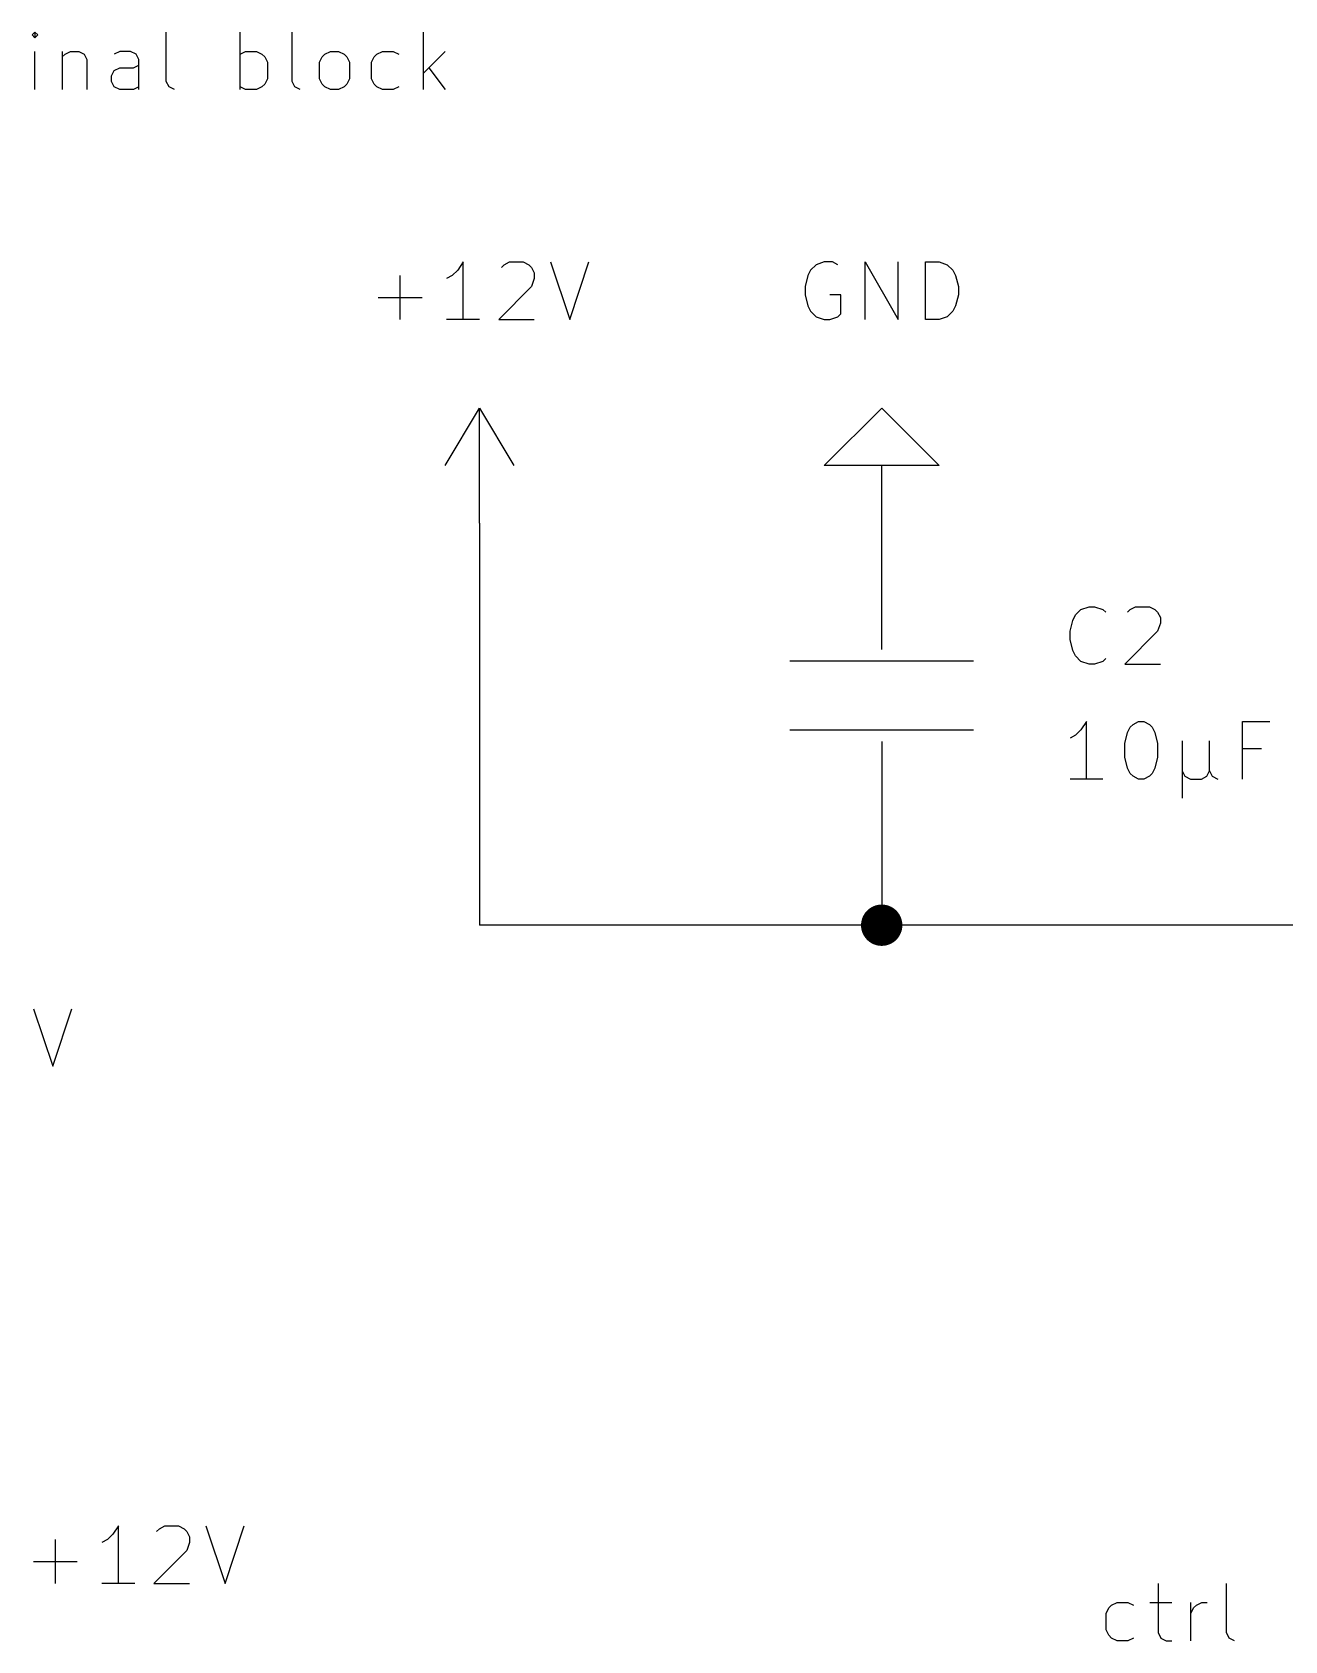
# Model space of a CAD drawing. Extents: x 1.98 to 6.72, y -5.17 to -0.82.
# Drawn here: x 3.261 to 4.351, y -2.323 to -0.923 of the extents above; entities that cross this region are included whole.
import ezdxf

# ---------------------------------------------------------------- set-up
doc = ezdxf.new("R2010")
doc.units = 0
doc.header["$MEASUREMENT"] = 0
for name, color, linetype in [('CYAN2', 4, 'CONTINUOUS'), ('GREEN3', 91, 'CONTINUOUS'), ('RED2', 1, 'CONTINUOUS')]:
    doc.layers.add(name, color=color, linetype=linetype)

msp = doc.modelspace()

# ---------------------------------------------------------------- linework, layer by layer
at = {"layer": 'CYAN2', "linetype": 'CONTINUOUS'}
for p, q in [((3.2631, -0.9228), (3.2607, -0.9252)), ((3.2631, -0.9228), (3.2607, -0.9252)), ((3.2655, -0.9252), (3.2631, -0.9228)), ((3.2631, -0.9228), (3.2631, -0.9276)), ((3.2655, -0.9252), (3.2631, -0.9228)), ((3.2631, -0.9228), (3.2631, -0.9276)), ((3.3774, -0.9657), (3.3774, -0.9228)), ((3.3774, -0.9657), (3.3774, -0.9228)), ((3.4417, -0.9728), (3.4417, -0.9228)), ((3.4417, -0.9728), (3.4417, -0.9228)), ((3.4869, -0.9657), (3.4869, -0.9228)), ((3.4869, -0.9657), (3.4869, -0.9228)), ((3.6012, -0.9728), (3.6012, -0.9228)), ((3.6012, -0.9728), (3.6012, -0.9228)), ((3.2607, -0.9252), (3.2631, -0.9276)), ((3.2607, -0.9252), (3.2631, -0.9276)), ((3.2631, -0.9276), (3.2655, -0.9252)), ((3.2631, -0.9276), (3.2655, -0.9252)), ((3.2631, -0.9728), (3.2631, -0.9395)), ((3.2631, -0.9728), (3.2631, -0.9395)), ((3.2869, -0.9395), (3.2869, -0.9728)), ((3.2869, -0.9395), (3.2869, -0.9728)), ((3.2869, -0.9442), (3.2893, -0.9418)), ((3.2869, -0.9442), (3.2893, -0.9418)), ((3.2893, -0.9418), (3.294, -0.9395)), ((3.2893, -0.9418), (3.294, -0.9395)), ((3.294, -0.9395), (3.3012, -0.9395)), ((3.294, -0.9395), (3.3012, -0.9395)), ((3.3012, -0.9395), (3.3059, -0.9418)), ((3.3012, -0.9395), (3.3059, -0.9418)), ((3.3059, -0.9418), (3.3083, -0.9466)), ((3.3059, -0.9418), (3.3083, -0.9466)), ((3.3083, -0.9466), (3.3083, -0.9728)), ((3.3083, -0.9466), (3.3083, -0.9728)), ((3.3369, -0.9395), (3.3321, -0.9418)), ((3.3369, -0.9395), (3.3321, -0.9418)), ((3.3464, -0.9395), (3.3369, -0.9395)), ((3.3464, -0.9395), (3.3369, -0.9395)), ((3.3512, -0.9418), (3.3464, -0.9395)), ((3.3512, -0.9418), (3.3464, -0.9395)), ((3.3488, -0.9538), (3.3536, -0.9514)), ((3.3488, -0.9538), (3.3536, -0.9514)), ((3.3536, -0.9466), (3.3512, -0.9418)), ((3.3536, -0.9466), (3.3512, -0.9418)), ((3.3536, -0.9728), (3.3536, -0.9466)), ((3.3536, -0.9728), (3.3536, -0.9466)), ((3.4417, -0.9418), (3.4464, -0.9395)), ((3.4417, -0.9418), (3.4464, -0.9395)), ((3.4464, -0.9395), (3.4559, -0.9395)), ((3.4464, -0.9395), (3.4559, -0.9395)), ((3.4559, -0.9395), (3.4607, -0.9418)), ((3.4559, -0.9395), (3.4607, -0.9418)), ((3.4607, -0.9418), (3.4631, -0.9442)), ((3.4607, -0.9418), (3.4631, -0.9442)), ((3.4631, -0.9442), (3.4655, -0.949)), ((3.4631, -0.9442), (3.4655, -0.949)), ((3.4655, -0.949), (3.4655, -0.9633)), ((3.4655, -0.949), (3.4655, -0.9633)), ((3.5107, -0.949), (3.5131, -0.9442)), ((3.5107, -0.949), (3.5131, -0.9442)), ((3.5107, -0.9633), (3.5107, -0.949)), ((3.5107, -0.9633), (3.5107, -0.949)), ((3.5131, -0.9442), (3.5155, -0.9418)), ((3.5131, -0.9442), (3.5155, -0.9418)), ((3.5155, -0.9418), (3.5202, -0.9395)), ((3.5155, -0.9418), (3.5202, -0.9395)), ((3.5202, -0.9395), (3.5274, -0.9395)), ((3.5202, -0.9395), (3.5274, -0.9395)), ((3.5274, -0.9395), (3.5321, -0.9418)), ((3.5274, -0.9395), (3.5321, -0.9418)), ((3.5321, -0.9418), (3.5345, -0.9442)), ((3.5321, -0.9418), (3.5345, -0.9442)), ((3.5345, -0.9442), (3.5369, -0.949)), ((3.5345, -0.9442), (3.5369, -0.949)), ((3.5369, -0.949), (3.5369, -0.9633)), ((3.5369, -0.949), (3.5369, -0.9633)), ((3.5559, -0.949), (3.5583, -0.9442)), ((3.5559, -0.949), (3.5583, -0.9442)), ((3.5559, -0.9633), (3.5559, -0.949)), ((3.5559, -0.9633), (3.5559, -0.949)), ((3.5583, -0.9442), (3.5607, -0.9418)), ((3.5583, -0.9442), (3.5607, -0.9418)), ((3.5607, -0.9418), (3.5655, -0.9395)), ((3.5607, -0.9418), (3.5655, -0.9395)), ((3.5655, -0.9395), (3.575, -0.9395)), ((3.5655, -0.9395), (3.575, -0.9395)), ((3.575, -0.9395), (3.5797, -0.9418)), ((3.575, -0.9395), (3.5797, -0.9418)), ((3.6202, -0.9395), (3.6012, -0.9585)), ((3.6202, -0.9395), (3.6012, -0.9585)), ((3.3298, -0.9609), (3.3321, -0.9561)), ((3.3298, -0.9609), (3.3321, -0.9561)), ((3.3298, -0.9657), (3.3298, -0.9609)), ((3.3298, -0.9657), (3.3298, -0.9609)), ((3.3321, -0.9704), (3.3298, -0.9657)), ((3.3321, -0.9704), (3.3298, -0.9657)), ((3.3321, -0.9561), (3.3369, -0.9538)), ((3.3321, -0.9561), (3.3369, -0.9538)), ((3.3369, -0.9538), (3.3488, -0.9538)), ((3.3369, -0.9538), (3.3488, -0.9538)), ((3.3798, -0.9704), (3.3774, -0.9657)), ((3.3798, -0.9704), (3.3774, -0.9657)), ((3.4655, -0.9633), (3.4631, -0.968)), ((3.4655, -0.9633), (3.4631, -0.968)), ((3.4893, -0.9704), (3.4869, -0.9657)), ((3.4893, -0.9704), (3.4869, -0.9657)), ((3.5131, -0.968), (3.5107, -0.9633)), ((3.5131, -0.968), (3.5107, -0.9633)), ((3.5369, -0.9633), (3.5345, -0.968)), ((3.5369, -0.9633), (3.5345, -0.968)), ((3.5583, -0.968), (3.5559, -0.9633)), ((3.5583, -0.968), (3.5559, -0.9633)), ((3.6059, -0.9538), (3.6202, -0.9728)), ((3.6059, -0.9538), (3.6202, -0.9728)), ((3.3369, -0.9728), (3.3321, -0.9704)), ((3.3369, -0.9728), (3.3321, -0.9704)), ((3.3488, -0.9728), (3.3369, -0.9728)), ((3.3488, -0.9728), (3.3369, -0.9728)), ((3.3536, -0.9704), (3.3488, -0.9728)), ((3.3536, -0.9704), (3.3488, -0.9728)), ((3.3845, -0.9728), (3.3798, -0.9704)), ((3.3845, -0.9728), (3.3798, -0.9704)), ((3.4464, -0.9728), (3.4417, -0.9704)), ((3.4464, -0.9728), (3.4417, -0.9704)), ((3.4559, -0.9728), (3.4464, -0.9728)), ((3.4559, -0.9728), (3.4464, -0.9728)), ((3.4607, -0.9704), (3.4559, -0.9728)), ((3.4607, -0.9704), (3.4559, -0.9728)), ((3.4631, -0.968), (3.4607, -0.9704)), ((3.4631, -0.968), (3.4607, -0.9704)), ((3.494, -0.9728), (3.4893, -0.9704)), ((3.494, -0.9728), (3.4893, -0.9704)), ((3.5155, -0.9704), (3.5131, -0.968)), ((3.5155, -0.9704), (3.5131, -0.968)), ((3.5202, -0.9728), (3.5155, -0.9704)), ((3.5202, -0.9728), (3.5155, -0.9704)), ((3.5274, -0.9728), (3.5202, -0.9728)), ((3.5274, -0.9728), (3.5202, -0.9728)), ((3.5321, -0.9704), (3.5274, -0.9728)), ((3.5321, -0.9704), (3.5274, -0.9728)), ((3.5345, -0.968), (3.5321, -0.9704)), ((3.5345, -0.968), (3.5321, -0.9704)), ((3.5607, -0.9704), (3.5583, -0.968)), ((3.5607, -0.9704), (3.5583, -0.968)), ((3.5655, -0.9728), (3.5607, -0.9704)), ((3.5655, -0.9728), (3.5607, -0.9704)), ((3.575, -0.9728), (3.5655, -0.9728)), ((3.575, -0.9728), (3.5655, -0.9728)), ((3.5797, -0.9704), (3.575, -0.9728)), ((3.5797, -0.9704), (3.575, -0.9728)), ((3.631, -1.1299), (3.6262, -1.1347)), ((3.631, -1.1299), (3.6262, -1.1347)), ((3.6357, -1.1228), (3.631, -1.1299)), ((3.6357, -1.1228), (3.631, -1.1299)), ((3.6357, -1.1728), (3.6357, -1.1228)), ((3.6357, -1.1728), (3.6357, -1.1228)), ((3.669, -1.1276), (3.6714, -1.1252)), ((3.669, -1.1276), (3.6714, -1.1252)), ((3.6714, -1.1252), (3.6762, -1.1228)), ((3.6714, -1.1252), (3.6762, -1.1228)), ((3.6762, -1.1228), (3.6881, -1.1228)), ((3.6762, -1.1228), (3.6881, -1.1228)), ((3.6881, -1.1228), (3.6929, -1.1252)), ((3.6881, -1.1228), (3.6929, -1.1252)), ((3.6929, -1.1252), (3.6952, -1.1276)), ((3.6929, -1.1252), (3.6952, -1.1276)), ((3.6952, -1.1276), (3.6976, -1.1323)), ((3.6952, -1.1276), (3.6976, -1.1323)), ((3.6976, -1.1323), (3.6976, -1.1371)), ((3.6976, -1.1323), (3.6976, -1.1371)), ((3.7119, -1.1228), (3.7286, -1.1728)), ((3.7119, -1.1228), (3.7286, -1.1728)), ((3.7286, -1.1728), (3.7452, -1.1228)), ((3.7286, -1.1728), (3.7452, -1.1228)), ((3.9381, -1.1299), (3.9357, -1.1347)), ((3.9381, -1.1299), (3.9357, -1.1347)), ((3.9429, -1.1252), (3.9381, -1.1299)), ((3.9429, -1.1252), (3.9381, -1.1299)), ((3.95, -1.1228), (3.9429, -1.1252)), ((3.95, -1.1228), (3.9429, -1.1252)), ((3.9571, -1.1228), (3.95, -1.1228)), ((3.9571, -1.1228), (3.95, -1.1228)), ((3.9619, -1.1252), (3.9571, -1.1228)), ((3.9619, -1.1252), (3.9571, -1.1228)), ((3.9857, -1.1728), (3.9857, -1.1228)), ((3.9857, -1.1228), (4.0143, -1.1728)), ((3.9857, -1.1728), (3.9857, -1.1228)), ((3.9857, -1.1228), (4.0143, -1.1728)), ((4.0143, -1.1728), (4.0143, -1.1228)), ((4.0143, -1.1728), (4.0143, -1.1228)), ((4.0381, -1.1728), (4.0381, -1.1228)), ((4.0381, -1.1228), (4.05, -1.1228)), ((4.0381, -1.1728), (4.0381, -1.1228)), ((4.0381, -1.1228), (4.05, -1.1228)), ((4.05, -1.1228), (4.0571, -1.1252)), ((4.05, -1.1228), (4.0571, -1.1252)), ((4.0571, -1.1252), (4.0619, -1.1299)), ((4.0571, -1.1252), (4.0619, -1.1299)), ((4.0619, -1.1299), (4.0643, -1.1347)), ((4.0619, -1.1299), (4.0643, -1.1347)), ((3.5809, -1.1728), (3.5809, -1.1347)), ((3.5809, -1.1728), (3.5809, -1.1347)), ((3.6262, -1.1347), (3.6214, -1.1371)), ((3.6262, -1.1347), (3.6214, -1.1371)), ((3.6952, -1.1442), (3.6667, -1.1728)), ((3.6952, -1.1442), (3.6667, -1.1728)), ((3.6976, -1.1371), (3.6952, -1.1442)), ((3.6976, -1.1371), (3.6952, -1.1442)), ((3.9357, -1.1347), (3.9333, -1.1442)), ((3.9357, -1.1347), (3.9333, -1.1442)), ((3.9333, -1.1442), (3.9333, -1.1514)), ((3.9333, -1.1442), (3.9333, -1.1514)), ((4.0643, -1.1347), (4.0667, -1.1442)), ((4.0643, -1.1347), (4.0667, -1.1442)), ((4.0667, -1.1442), (4.0667, -1.1514)), ((4.0667, -1.1442), (4.0667, -1.1514)), ((3.5619, -1.1538), (3.6, -1.1538)), ((3.5619, -1.1538), (3.6, -1.1538)), ((3.9333, -1.1514), (3.9357, -1.1609)), ((3.9333, -1.1514), (3.9357, -1.1609)), ((3.9357, -1.1609), (3.9381, -1.1657)), ((3.9357, -1.1609), (3.9381, -1.1657)), ((3.9643, -1.1514), (3.9548, -1.1514)), ((3.9643, -1.1514), (3.9548, -1.1514)), ((3.9643, -1.168), (3.9643, -1.1514)), ((3.9643, -1.168), (3.9643, -1.1514)), ((4.0643, -1.1609), (4.0619, -1.1657)), ((4.0643, -1.1609), (4.0619, -1.1657)), ((4.0667, -1.1514), (4.0643, -1.1609)), ((4.0667, -1.1514), (4.0643, -1.1609)), ((3.65, -1.1728), (3.6214, -1.1728)), ((3.65, -1.1728), (3.6214, -1.1728)), ((3.6667, -1.1728), (3.6976, -1.1728)), ((3.6667, -1.1728), (3.6976, -1.1728)), ((3.9381, -1.1657), (3.9429, -1.1704)), ((3.9381, -1.1657), (3.9429, -1.1704)), ((3.9429, -1.1704), (3.95, -1.1728)), ((3.9429, -1.1704), (3.95, -1.1728)), ((3.95, -1.1728), (3.9548, -1.1728)), ((3.95, -1.1728), (3.9548, -1.1728)), ((3.9548, -1.1728), (3.9619, -1.1704)), ((3.9548, -1.1728), (3.9619, -1.1704)), ((3.9619, -1.1704), (3.9643, -1.168)), ((3.9619, -1.1704), (3.9643, -1.168)), ((4.05, -1.1728), (4.0381, -1.1728)), ((4.05, -1.1728), (4.0381, -1.1728)), ((4.0571, -1.1704), (4.05, -1.1728)), ((4.0571, -1.1704), (4.05, -1.1728)), ((4.0619, -1.1657), (4.0571, -1.1704)), ((4.0619, -1.1657), (4.0571, -1.1704)), ((4.1687, -1.4299), (4.1734, -1.4252)), ((4.1687, -1.4299), (4.1734, -1.4252)), ((4.1734, -1.4252), (4.1806, -1.4228)), ((4.1734, -1.4252), (4.1806, -1.4228)), ((4.1806, -1.4228), (4.1853, -1.4228)), ((4.1806, -1.4228), (4.1853, -1.4228)), ((4.1853, -1.4228), (4.1925, -1.4252)), ((4.1853, -1.4228), (4.1925, -1.4252)), ((4.1925, -1.4252), (4.1949, -1.4276)), ((4.1925, -1.4252), (4.1949, -1.4276)), ((4.2139, -1.4276), (4.2163, -1.4252)), ((4.2139, -1.4276), (4.2163, -1.4252)), ((4.2163, -1.4252), (4.221, -1.4228)), ((4.2163, -1.4252), (4.221, -1.4228)), ((4.221, -1.4228), (4.2329, -1.4228)), ((4.221, -1.4228), (4.2329, -1.4228)), ((4.2329, -1.4228), (4.2377, -1.4252)), ((4.2329, -1.4228), (4.2377, -1.4252)), ((4.2377, -1.4252), (4.2401, -1.4276)), ((4.2377, -1.4252), (4.2401, -1.4276)), ((4.2401, -1.4276), (4.2425, -1.4323)), ((4.2401, -1.4276), (4.2425, -1.4323)), ((4.1639, -1.4442), (4.1663, -1.4347)), ((4.1639, -1.4442), (4.1663, -1.4347)), ((4.1663, -1.4347), (4.1687, -1.4299)), ((4.1663, -1.4347), (4.1687, -1.4299)), ((4.2425, -1.4371), (4.2401, -1.4442)), ((4.2425, -1.4371), (4.2401, -1.4442)), ((4.2425, -1.4323), (4.2425, -1.4371)), ((4.2425, -1.4323), (4.2425, -1.4371)), ((4.1639, -1.4514), (4.1639, -1.4442)), ((4.1639, -1.4514), (4.1639, -1.4442)), ((4.1663, -1.4609), (4.1639, -1.4514)), ((4.1663, -1.4609), (4.1639, -1.4514)), ((4.2401, -1.4442), (4.2115, -1.4728)), ((4.2401, -1.4442), (4.2115, -1.4728)), ((4.1687, -1.4657), (4.1663, -1.4609)), ((4.1687, -1.4657), (4.1663, -1.4609)), ((4.1734, -1.4704), (4.1687, -1.4657)), ((4.1734, -1.4704), (4.1687, -1.4657)), ((4.1949, -1.468), (4.1925, -1.4704)), ((4.1949, -1.468), (4.1925, -1.4704)), ((4.1806, -1.4728), (4.1734, -1.4704)), ((4.1806, -1.4728), (4.1734, -1.4704)), ((4.1853, -1.4728), (4.1806, -1.4728)), ((4.1853, -1.4728), (4.1806, -1.4728)), ((4.1925, -1.4704), (4.1853, -1.4728)), ((4.1925, -1.4704), (4.1853, -1.4728)), ((4.2115, -1.4728), (4.2425, -1.4728)), ((4.2115, -1.4728), (4.2425, -1.4728)), ((4.1782, -1.5228), (4.1734, -1.5299)), ((4.1782, -1.5228), (4.1734, -1.5299)), ((4.1782, -1.5728), (4.1782, -1.5228)), ((4.1782, -1.5728), (4.1782, -1.5228)), ((4.2163, -1.5276), (4.2187, -1.5252)), ((4.2163, -1.5276), (4.2187, -1.5252)), ((4.2187, -1.5252), (4.2234, -1.5228)), ((4.2187, -1.5252), (4.2234, -1.5228)), ((4.2234, -1.5228), (4.2282, -1.5228)), ((4.2234, -1.5228), (4.2282, -1.5228)), ((4.2282, -1.5228), (4.2329, -1.5252)), ((4.2282, -1.5228), (4.2329, -1.5252)), ((4.2329, -1.5252), (4.2353, -1.5276)), ((4.2329, -1.5252), (4.2353, -1.5276)), ((4.3139, -1.5728), (4.3139, -1.5228)), ((4.3139, -1.5228), (4.3377, -1.5228)), ((4.3139, -1.5728), (4.3139, -1.5228)), ((4.3139, -1.5228), (4.3377, -1.5228)), ((4.1687, -1.5347), (4.1639, -1.5371)), ((4.1687, -1.5347), (4.1639, -1.5371)), ((4.1734, -1.5299), (4.1687, -1.5347)), ((4.1734, -1.5299), (4.1687, -1.5347)), ((4.2115, -1.5418), (4.2139, -1.5323)), ((4.2115, -1.5418), (4.2139, -1.5323)), ((4.2139, -1.5323), (4.2163, -1.5276)), ((4.2139, -1.5323), (4.2163, -1.5276)), ((4.2353, -1.5276), (4.2377, -1.5323)), ((4.2353, -1.5276), (4.2377, -1.5323)), ((4.2377, -1.5323), (4.2401, -1.5418)), ((4.2377, -1.5323), (4.2401, -1.5418)), ((4.2615, -1.5395), (4.2615, -1.5895)), ((4.2615, -1.5395), (4.2615, -1.5895)), ((4.2853, -1.5657), (4.2853, -1.5395)), ((4.2853, -1.5657), (4.2853, -1.5395)), ((4.2115, -1.5538), (4.2115, -1.5418)), ((4.2115, -1.5538), (4.2115, -1.5418)), ((4.2139, -1.5633), (4.2115, -1.5538)), ((4.2139, -1.5633), (4.2115, -1.5538)), ((4.2401, -1.5538), (4.2377, -1.5633)), ((4.2401, -1.5538), (4.2377, -1.5633)), ((4.2401, -1.5418), (4.2401, -1.5538)), ((4.2401, -1.5418), (4.2401, -1.5538)), ((4.3306, -1.5466), (4.3139, -1.5466)), ((4.3306, -1.5466), (4.3139, -1.5466)), ((4.2163, -1.568), (4.2139, -1.5633)), ((4.2163, -1.568), (4.2139, -1.5633)), ((4.2377, -1.5633), (4.2353, -1.568)), ((4.2377, -1.5633), (4.2353, -1.568)), ((4.2615, -1.5657), (4.2639, -1.5704)), ((4.2615, -1.5657), (4.2639, -1.5704)), ((4.2829, -1.5704), (4.2853, -1.5657)), ((4.2829, -1.5704), (4.2853, -1.5657)), ((4.2853, -1.5657), (4.2877, -1.5704)), ((4.2853, -1.5657), (4.2877, -1.5704)), ((4.1925, -1.5728), (4.1639, -1.5728)), ((4.1925, -1.5728), (4.1639, -1.5728)), ((4.2187, -1.5704), (4.2163, -1.568)), ((4.2187, -1.5704), (4.2163, -1.568)), ((4.2234, -1.5728), (4.2187, -1.5704)), ((4.2234, -1.5728), (4.2187, -1.5704)), ((4.2282, -1.5728), (4.2234, -1.5728)), ((4.2282, -1.5728), (4.2234, -1.5728)), ((4.2329, -1.5704), (4.2282, -1.5728)), ((4.2329, -1.5704), (4.2282, -1.5728)), ((4.2353, -1.568), (4.2329, -1.5704)), ((4.2353, -1.568), (4.2329, -1.5704)), ((4.2639, -1.5704), (4.2687, -1.5728)), ((4.2639, -1.5704), (4.2687, -1.5728)), ((4.2687, -1.5728), (4.2782, -1.5728)), ((4.2687, -1.5728), (4.2782, -1.5728)), ((4.2782, -1.5728), (4.2829, -1.5704)), ((4.2782, -1.5728), (4.2829, -1.5704)), ((4.2877, -1.5704), (4.2925, -1.5728)), ((4.2877, -1.5704), (4.2925, -1.5728)), ((3.2619, -1.7728), (3.2786, -1.8228)), ((3.2786, -1.8228), (3.2952, -1.7728)), ((3.3357, -2.2228), (3.331, -2.2299)), ((3.3357, -2.2728), (3.3357, -2.2228)), ((3.369, -2.2276), (3.3714, -2.2252)), ((3.3714, -2.2252), (3.3762, -2.2228)), ((3.3762, -2.2228), (3.3881, -2.2228)), ((3.3881, -2.2228), (3.3929, -2.2252)), ((3.3929, -2.2252), (3.3952, -2.2276)), ((3.4119, -2.2228), (3.4286, -2.2728)), ((3.4286, -2.2728), (3.4452, -2.2228)), ((3.2809, -2.2728), (3.2809, -2.2347)), ((3.3262, -2.2347), (3.3214, -2.2371)), ((3.331, -2.2299), (3.3262, -2.2347)), ((3.3952, -2.2276), (3.3976, -2.2323)), ((3.3976, -2.2371), (3.3952, -2.2442)), ((3.3976, -2.2323), (3.3976, -2.2371)), ((3.2619, -2.2538), (3.3, -2.2538)), ((3.3952, -2.2442), (3.3667, -2.2728)), ((3.35, -2.2728), (3.3214, -2.2728)), ((3.3667, -2.2728), (3.3976, -2.2728)), ((4.2405, -2.2728), (4.2405, -2.3157)), ((4.3, -2.3157), (4.3, -2.2728)), ((4.1952, -2.299), (4.1976, -2.2942)), ((4.1976, -2.2942), (4.2, -2.2919)), ((4.2, -2.2919), (4.2048, -2.2895)), ((4.2048, -2.2895), (4.2143, -2.2895)), ((4.2143, -2.2895), (4.219, -2.2919)), ((4.2333, -2.2895), (4.2524, -2.2895)), ((4.269, -2.3228), (4.269, -2.2895)), ((4.269, -2.299), (4.2714, -2.2942)), ((4.2714, -2.2942), (4.2738, -2.2919)), ((4.2738, -2.2919), (4.2786, -2.2895)), ((4.2786, -2.2895), (4.2833, -2.2895)), ((4.1952, -2.3133), (4.1952, -2.299)), ((4.1976, -2.318), (4.1952, -2.3133)), ((4.2, -2.3204), (4.1976, -2.318)), ((4.2048, -2.3228), (4.2, -2.3204)), ((4.2143, -2.3228), (4.2048, -2.3228)), ((4.219, -2.3204), (4.2143, -2.3228)), ((4.2405, -2.3157), (4.2429, -2.3204)), ((4.2429, -2.3204), (4.2476, -2.3228)), ((4.2476, -2.3228), (4.2524, -2.3228)), ((4.3024, -2.3204), (4.3, -2.3157)), ((4.3071, -2.3228), (4.3024, -2.3204))]:
    msp.add_line(p, q, dxfattribs=at)
at = {"layer": 'GREEN3', "linetype": 'CONTINUOUS'}
for p, q in [((3.65, -1.35), (3.65, -1.7)), ((4, -1.65), (4, -1.7)), ((4, -1.7), (3.65, -1.7)), ((4.65, -1.7), (4, -1.7))]:
    msp.add_line(p, q, dxfattribs=at)
at = {"layer": 'GREEN3', "const_width": 0.018}
msp.add_lwpolyline([(3.991, -1.7, 1), (4.009, -1.7, 1)], format="xyb", close=True, dxfattribs=at)
at = {"layer": 'RED2', "linetype": 'CONTINUOUS'}
for p, q in [((3.62, -1.3), (3.65, -1.25)), ((3.65, -1.25), (3.68, -1.3)), ((3.65, -1.35), (3.65, -1.25)), ((3.95, -1.3), (4, -1.25)), ((4, -1.25), (4.05, -1.3)), ((4, -1.3), (3.95, -1.3)), ((4, -1.35), (4, -1.3)), ((4.05, -1.3), (4, -1.3)), ((4, -1.46), (4, -1.35)), ((4, -1.46), (4, -1.35)), ((3.92, -1.47), (4.08, -1.47)), ((3.92, -1.53), (4.08, -1.53)), ((4, -1.54), (4, -1.65)), ((4, -1.54), (4, -1.65))]:
    msp.add_line(p, q, dxfattribs=at)

doc.saveas('drawing.dxf')
